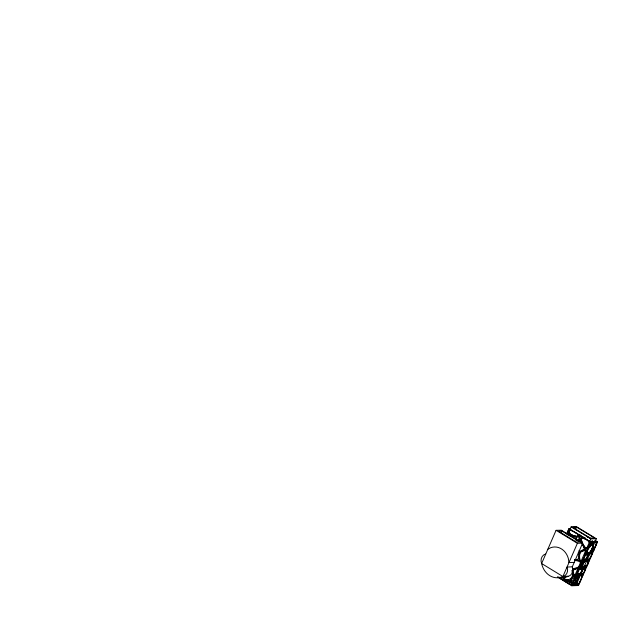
<?xml version="1.0" encoding="UTF-8"?>
<svg xmlns="http://www.w3.org/2000/svg" width="629" height="629" viewBox="0 0 629 629"><rect width="100%" height="100%" fill="white"/><g stroke="black" fill="none" stroke-linecap="round" stroke-linejoin="round"><path stroke-width="0.94" d="M591.771 548.331L593.603 550.996L588.312 555.037L585.599 560.463L583.052 562.986L581.707 563.167L579.223 560.242L579.317 552.309L584.805 549.62L585.033 548.803L579.576 538.825L579.199 535.829L580.072 534.902L576.612 536.844L569.583 534.32L567.885 531.018L568.585 531.041L569.772 532.598M576.683 583.877L576.085 585.135A2.571 0.66 23.7 0 1 575.975 585.237L573.491 585.544M584.844 549.793L585.072 548.771L583.885 546.176M576.942 575.338L577.288 575.881L577.744 574.481L577.288 575.881L578.766 576.565L580.512 574.529L582.25 569.489L582.006 567.547L583.052 562.986L582.155 561.453M579.427 555.085L579.458 558.167M582.517 562.68L582.155 561.626M575.716 539.407C576.03 536.663 572.311 534.886 570.086 536.034M566.352 582.163L565.636 581.542A1.848 0.472 23.6 0 1 565.715 581.133L570.951 582.682A11.998 10.213 87.5 0 1 571.486 583.893L571.612 585.049L568.75 583.728A66.36 56.689 88.3 0 1 565.219 581.495L564.457 580.669L566.053 580.575A32.566 27.739 87.3 0 1 567.547 580.716M581.676 576.754L581.676 575.747M565.369 579.789L569.072 580.465M576.274 538.039L576.007 539.761M593.517 548.96L593.116 549.557L591.842 548.15M581.872 569.394L581.534 570.967A13.468 6.141 -58.7 0 1 580.811 573.066L580.221 574.324A2.233 1.014 -58.7 0 1 578.468 575.944L577.619 575.936M576.156 539.996C576.117 534.438 581.935 537.252 577.548 540.578M577.021 575.307L577.288 575.881L577.461 574.937M575.975 540.209L576.612 536.844M592.62 551.822L592.691 550.988L592.101 550.65M576.714 576.51L576.439 577.28M569.536 530.648L569.544 531.544M579.616 553.426L579.883 552.828M577.32 575.103L577.288 575.881L577.603 574.733M596.245 544.305L596.001 545.06A8.216 3.743 -58.8 0 1 595.262 546.75L594.916 547.356M579.427 535.774L579.553 535.625A1.164 0.999 88.1 0 1 580.056 535.798M585.001 538.039L582.352 536.946L579.946 539.037L581.762 541.152L581.943 542.56M592.463 552.38L591.095 555.863A11 9.388 88 0 1 590.332 557.341L589.507 558.403A3.601 3.074 87.9 0 1 587.329 559.299M591.637 555.045L592.101 553.347A1.258 0.574 -58.7 0 0 591.535 552.946L591.071 553.198M590.977 550.933L588.775 553.245M564.999 577.265L564.638 579.175L567.272 579.985M556.067 530.326L541.624 563.521A18.579 15.827 87.9 0 0 562.9 576.526L568.986 576.085A6.699 5.708 87.8 0 0 572.272 566.831L582.635 543.141L561.327 530.192L556.067 530.326L577.391 543.291L582.635 543.141M561.335 532.897L562.098 531.143L579.922 541.978L576.431 542.072L558.599 531.238L562.098 531.143M566.713 533.714L568.868 528.761L570.393 528.722L568.585 531.041L568.993 533.864M567.641 534.894L571.124 526.905L576.636 526.772L596.355 538.731L576.982 583.099L571.454 583.295L561.626 577.288M575.417 529.712L576.565 527.086L594.625 538.047L590.505 538.157L572.437 527.188L576.565 527.086M545.752 554.023A6.691 5.7 87.9 0 0 541.624 563.521L562.9 576.526L577.391 543.291M569.795 529.319C569.001 527.385 567.154 532.991 569.442 529.87M571.454 583.295L590.843 538.872L596.355 538.731M571.847 585.764L590.89 542.135L597.55 541.946L578.523 585.52L571.847 585.764L557.436 576.95M577.296 572.681L578.248 570.11A1.124 0.959 87.7 0 0 577.611 568.616M566.745 534.021L567.673 532.142M562.963 576.84L563.867 578.381L563.82 580.85L566.863 580.881L571.116 582.643M589.231 544.738L587.683 547.096A3.522 3.003 88 0 1 586.598 547.741A1.565 1.337 88 0 1 585.788 547.662L584.876 546.994A13.461 11.503 88.1 0 1 582.839 543.778M587.187 557.664L586.684 559.551L587.816 560.337M586.786 557.766L585.292 560.305A4.34 1.981 -58.7 0 1 584.42 561.343M577.17 575.228L577.288 575.881L578.114 574.308M576.911 576.604L575.37 579.474L576.636 581.597L577.1 585.575L573.679 583.696M578.067 574.615C576.754 578.428 582.336 573.475 578.373 574.23M562.609 577.068L563.867 578.381L564.818 576.73M594.122 548.622C595.325 546.428 597.456 542.851 594.845 540.83M579.199 535.829L579.553 535.271M586.896 557.766A5.016 2.288 -58.7 0 0 587.282 553.811L587.116 553.496A1.109 0.503 -58.7 0 0 586.212 553.905L585.379 555.25A15.489 7.053 -58.7 0 0 584.624 556.807A39.627 18.005 -58.8 0 0 583.39 559.708L582.674 562.562M570.023 580.803L573.672 575.055L573.318 573.499L573.672 575.055L578.766 576.565L576.636 581.597L572.288 584.758L570.023 580.803L564.134 580.174M567.877 531.796L568.333 531.662L569.434 533.683M564.362 578.373L564.347 579.616M567.319 533.329L568.097 532.747L568.553 533.117M588.744 553.89L589.389 553.198A57.129 43.794 21.4 0 1 590.843 551.806L591.716 551.09A3.829 2.933 20.9 0 1 592.581 550.579M590.741 545.909L588.359 548.787A3.231 1.478 -58.8 0 0 587.51 551.35L587.588 552.16A9.396 4.285 -58.8 0 0 587.848 552.946M577.54 540.783L579.576 538.825L581.628 540.775M588.54 553.905L592.754 549.888L593.705 550.241L593.265 550.564A4.89 4.183 88 0 1 592.856 550.092L592.777 549.974M589.782 546.239L590.026 546.019A5.464 2.492 -58.8 0 0 590.796 545.343L592.416 543.692A3.121 1.423 -58.8 0 0 592.943 543.039L593.147 542.041L592.093 541.49M578.538 540.547L579.718 539.643L580.425 540.822A193.638 163.343 87.1 0 1 581.172 542.214M573.624 575.85L571.203 579.82M574.497 583.295L572.366 585.316A2.068 0.944 -58.6 0 0 572.563 585.426L576.133 585.088L573.334 583.673M577.398 576.486C572.296 583.342 581.314 579.333 577.131 576.282M588.367 547.324L587.934 547.592M578.153 540.641L578.381 540.5A1.392 1.014 -14.9 0 1 579.513 540.248M584.412 568.011L581.243 568.844A6.526 3.216 3.4 0 1 580.756 568.616M575.661 575.095L575.504 575.189A0.873 0.739 87.7 0 1 574.93 575.228A2.39 2.036 87.7 0 1 574.175 574.576L573.082 572.374A1.911 1.628 87.7 0 1 573.365 570.314L574.356 569.559A10.528 8.979 87.6 0 1 576.298 568.82L577.579 568.726M578.995 535.719L577.925 536.215M585.898 554.519L586.464 553.127M547.812 549.29L550.674 547.725A16.448 14.003 87.8 0 1 568.349 558.497L568.993 562.554L574.23 562.397M581.794 550.477L584.372 548.897L583.177 546.082A193.638 163.343 87.1 0 0 582.179 544.14M578.137 567.264L572.555 568.986M581.959 538.102L581.338 538.864L581.613 539.839M582.084 551.421L584.16 550.737A2.084 1.777 87.9 0 1 585.465 551.051A0.794 0.676 87.9 0 1 585.607 551.389M573.986 569.324L577.666 568.16M574.316 574.82L573.672 575.055L572.233 570.715M583.287 568.435L583.633 568.317A10.347 4.718 -58.7 0 0 584.498 567.885C592.078 563.655 585.277 556.634 582.792 565.196A12.423 5.653 -58.7 0 0 582.391 567.625M587.116 547.969L585.756 547.938M562.9 576.526L563.733 576.266A6.691 5.7 87.8 0 0 567.036 567.043L572.272 566.831M572.822 569.575L579.867 567.389L582.006 567.547L580.064 568.569L582.25 569.489L586.598 567.036L584.152 566.053M581.251 540.476L579.946 539.037L585.033 548.803L588.429 547.765L593.076 543.244L593.517 542.056L592.07 540.956M581.235 567.248C583.594 566.053 582.423 560.864 580.874 565.29A2.335 1.069 -58.7 0 0 581.157 567.452A5.087 2.43 83.2 0 0 582.022 566.045M593.446 549.384L592.754 548.991A15.316 13.091 88.1 0 1 592.266 548.433M580.819 535.185L580.41 535.421L581.165 536.042A3.538 0.888 23.6 0 0 582.289 536.679L585.112 537.968M574.434 574.882L573.672 575.055L572.681 571.667M577.579 576.416L578.082 576.329L577.029 575.834M586.181 554.809L587.848 554.558L588.312 555.037L586.763 551.594L584.805 549.62L584.805 550.171M574.56 574.93L573.672 575.055L572.264 570.715M592.376 541.876L591.905 541.923A1.698 0.425 23.6 0 1 590.639 541.608L589.019 540.846A14.782 3.703 23.6 0 1 586.063 539.1L585.284 538.322M592.597 550.603L592.895 551.098A6.549 5.008 20.9 0 1 591.928 552.105L591.496 552.521A40.759 31.191 20.7 0 1 589.121 554.283M586.086 555.045L587.722 555.006L587.612 555.8A22.817 20.702 -84.1 0 1 586.739 557.679L585.591 559.205L584.05 559.417M576.384 559.606L574.536 559.48M591.268 549.895L591.928 549.84M595.451 542.269L593.572 542.67L593.391 544.038M591.488 543.307L593.076 543.244L593.949 550.194L592.691 549.746M580.292 567.602L580.441 567.602A3.46 0.543 -11.8 0 1 580.764 568.073A4.096 1.871 -58.7 0 1 581.99 569.292M595.356 541.868L594.523 541.86A3.499 0.881 23.6 0 1 593.446 541.711L592.817 541.365A4.12 1.03 23.6 0 1 592.549 541.058M577.87 560.172L574.717 560.125L579.223 560.242M566.902 580.253L566.729 580.512A4.977 2.453 -55.7 0 1 565.44 580.685M573.491 585.442L572.846 585.355A3.774 0.967 23.7 0 1 569.442 584.074A7.579 1.942 23.7 0 1 568.569 583.594A11.55 2.956 23.7 0 1 566.344 582.163M589.247 560.966L584.097 559.763M575.449 536.199L573.53 535.68A9.435 1.73 13.6 0 1 572.091 535.153M586.511 560.47L587.73 560.51L586.574 559.731M583.075 575.103L578.523 573.522M584.121 565.652C586.896 566.776 589.184 562.357 587.085 560.502A5.637 4.812 87.8 0 0 586.566 560.093M591.488 543.157L593.1 542.552L591.079 542.796L589.483 546.224L591.842 544.014A1.211 0.487 -31.8 0 0 591.582 543.519A5.386 2.154 -31.9 0 0 591.284 543.558M585.269 560.14L584.011 559.653M579.246 534.736L576.455 533.243A60.022 14.962 23.6 0 1 573.231 531.301L571.517 530.208A8.271 2.076 23.6 0 1 570.479 529.469L570.236 529.052A1.879 0.472 23.6 0 1 570.707 529.115M575.535 575.857L574.591 575.425M580.3 574.332L579.199 573.813M573.318 583.445L576.172 584.412L575.732 584.011M569.937 534.068L569.52 533.777M588.76 537.528L588.319 537.331A9.238 2.319 23.6 0 0 587.84 537.135M570.928 582.462L568.813 581.448M585.033 547.466L584.624 547.175M580.08 535.759L580.308 535.869A9.498 8.106 88 0 1 581.023 536.285M586.881 559.81L588.461 560.581M589.169 537.716L589.546 537.905A2.846 0.715 23.6 0 1 589.892 538.078M580.63 573.884L582.257 574.694M580.96 574.073L581.911 574.599M581.007 569.237C582.375 570.259 580.874 574.906 579.002 573.365M579.262 561.406L576.392 560.636A28.667 24.445 87.5 0 0 574.859 560.596M580.96 573.538C583.633 574.725 584.962 570.582 585.206 568.585A2.257 1.926 87.7 0 0 584.663 566.933M583.861 559.786C585.646 560.313 583.885 562.853 582.674 561.909A2.878 2.257 -8 0 1 582.257 561.375M559.456 577.98L563.45 580.127L563.545 578.877A2.099 1.793 87.6 0 0 563.317 578.428L562.247 577.021M595.113 540.468L597.55 541.946M571.124 526.905L590.843 538.872M568.868 528.761L590.89 542.135M573.962 582.729L578.523 585.52M573.837 582.753L575.268 583.681M568.176 581.062L569.732 581.896A38.912 36.002 11.8 0 0 570.574 582.281M592.392 543.763L591.897 543.582A6.376 3.176 38.4 0 0 591.394 543.637M570.078 533.801L572.343 535.067A27.33 23.328 88.4 0 0 574.552 535.829L576.714 536.167A2.752 2.343 88.2 0 0 577.422 536.042C581.534 534.886 570.707 529.594 568.852 530.231A1.856 1.58 88.2 0 0 568.71 531.363L569.166 532.739A3.68 3.137 88.2 0 0 570.086 533.785M575.551 580.166L576.07 580.842M580.3 539.438L579.946 539.037L582.627 543.967M585.316 550.249L586.385 551.374M579.576 538.825L580.048 539.242M592.557 545.257L593.013 546.019A11.377 5.189 -58.7 0 1 593.226 547.01L593.462 550.493L590.922 552.671A5.315 2.422 -58.8 0 1 587.698 553.143M581.07 562.255L580.197 561.233M587.887 554.495L587.604 554.118A24.948 4.277 49.5 0 1 586.991 553.237M581.833 541.16L579.946 539.037L581.628 541.192M573.97 574.536L573.632 574.088M581.707 541.152L579.946 539.037L581.66 541.168M569.473 532.283L568.309 531.206L568.459 532.173A40.382 18.556 -58.6 0 1 568.726 533.486M562.664 576.872L563.867 578.381L563.073 577.21M584.459 546.986L584.089 546.491M562.876 577.052L563.867 578.381M586.833 553.095L587.848 554.558M592.109 549.148L592.424 549.754A4.167 3.562 88 0 1 591.928 549.832M591.913 549.156L592.243 549.848L589.57 552.411L588.123 553.017L587.093 552.647L587.824 554.11M575.739 580.63L575.574 581.849L573.994 583.193A1.101 0.503 -58.6 0 1 573.538 582.776C575.543 572.933 581.534 577.792 574.348 583.004A5.118 4.026 38.8 0 1 573.436 583.523M582.91 544.494L585.033 548.803L581.849 541.828A7.265 6.204 88.1 0 1 581.204 539.674L581.243 539.163A1.038 0.888 88.1 0 1 581.715 538.361L582.769 538.227A8.554 7.304 88 0 1 584.734 538.935M582.132 542.976L582.36 543.448M583.169 544.981L585.033 548.803L583.657 545.823M583.421 545.422L585.033 548.803M592.801 544.329L592.974 544.769M575.511 582.674A7.241 1.934 63.7 0 0 575.677 583.114L576.754 584.931L576.479 581.88M573.011 572.744L573.672 575.055L573.53 573.907M572.209 570.534L572.744 571.91M575.614 583.122L576.235 584.758L577.28 584.758L577.084 582.855M572.233 570.621L572.822 572.178M572.052 571.698L572.429 572.752M573.113 573.011L573.672 575.055L573.42 573.711M579.655 538.345L579.954 538.739A8.562 7.304 88.2 0 0 581.047 537.881M585.607 551.389L584.986 554.864A37.536 31.969 88.1 0 1 583.492 558.395A13.752 11.723 88 0 1 582.289 560.518L581.282 561.335L580.653 561.092A3.876 3.302 87.9 0 1 579.859 559.205L579.631 557.844A14.011 11.967 87.9 0 1 579.592 555.769A5.252 4.482 87.9 0 1 581.998 551.216M575.15 582.816L574.985 583.445L574.033 583.5A12.611 11.66 12 0 1 573.711 583.453M579.639 537.496L579.584 536.616A1.455 0.708 80.8 0 1 579.852 535.719A5.614 2.744 80.9 0 1 579.962 535.617M582.43 568.121L582.407 567.61M577.241 575.165L577.288 575.881M568.152 576.345A18.563 15.819 87.9 0 1 559.307 577.249M569.245 530.546A2.186 0.999 -58.8 0 1 569.575 530.137M584.75 538.904A24.885 21.229 87.8 0 1 586.959 540.162A9.333 7.965 88 0 1 588.956 541.899M588.909 541.946A2.547 2.178 88 0 1 589.294 544.769M591.873 541.066A2.799 0.7 23.6 0 1 592.353 541.325M592.463 541.357A1.635 0.409 23.6 0 1 592.266 541.797M572.469 572.736A5.661 4.828 87.7 0 1 567.295 579.671M571.533 534.941A9.435 1.73 13.6 0 1 570.731 534.603M590.969 550.579A1.769 0.786 -21.3 0 1 591.071 550.902M587.887 537.355A13.06 12.179 -13.9 0 1 588.343 537.575M565.385 580.779A16.283 8.028 -55.7 0 1 564.386 580.709M564.417 580.646A1.384 0.684 -55.7 0 1 564.095 580.528M575.15 579.757A2.257 1.777 38.8 0 1 575.952 580.528M572.044 583.523A2.201 1.738 38.9 0 1 571.242 580.889M567.547 580.842A5.881 5.016 87.6 0 1 571.038 582.572M574.505 583.201A3.766 1.714 -58.6 0 1 576.824 583.743M570.951 582.682A36.624 9.427 23.7 0 1 571.462 582.886M581.754 568.27A1.329 0.637 41.4 0 1 581.683 569.064A1.329 0.637 41.4 0 1 580.598 568.75M580.913 568.522A2.783 1.329 41.4 0 1 581.825 567.963M580.237 569.033A4.529 3.632 74.5 0 1 581.007 569.19M580.182 568.357A7.965 1.25 -11.8 0 0 580.701 568.081A4.662 2.225 83.2 0 0 581.235 567.759M577.218 572.642A8.083 6.888 87.8 0 1 575.724 575.173M577.587 575.999A2.547 1.164 -58.7 0 1 577.178 574.536M577.296 574.474A9.136 4.159 -58.7 0 1 579.828 568.655A1.431 0.653 -58.7 0 1 580.819 567.893M592.99 544.777A15.898 7.918 38.5 0 1 593.336 546.656A44.871 22.322 38.6 0 1 593.501 548.024M590.741 545.901A2.87 1.313 -58.8 0 1 592.589 545.209M582.352 564.881A7.713 3.68 83.2 0 1 582.037 566.061M582.47 563.254A2.862 1.368 83.2 0 1 582.336 564.866M584.333 566.194A3.169 1.565 3.5 0 1 584.679 568.113M583.303 568.364A2.319 1.054 -58.7 0 1 582.352 568.215M579.789 559.448A1.258 0.676 -88.4 0 1 579.647 559.134M578.295 552.71A6.266 5.346 87.9 0 1 578.774 556.555M578.971 556.586A3.577 3.051 87.9 0 1 576.423 559.865M577.642 536.419A6.321 1.376 -28.6 0 1 577.068 536.388M576.927 582.816A4.93 2.72 82.5 0 1 576.919 584.357M576.683 584.53A2.013 1.109 82.5 0 1 575.92 583.358M575.865 583.398A7.375 4.065 82.5 0 1 575.527 582.596M577.839 579.152A6.833 3.114 -58.7 0 0 577.084 582.745A12.501 5.692 -58.7 0 0 577.249 583.987L577.674 584.868A1.832 0.833 -58.6 0 0 577.965 584.97L578.641 584.294A6.337 2.886 -58.6 0 0 579.309 583.114L579.718 582.312A30.797 14.058 -58.6 0 0 580.653 580.26A13.398 6.101 -58.6 0 0 581.754 577.359L581.959 576.125A2.186 0.999 -58.7 0 0 581.558 575.291L580.488 575.346A1.84 0.841 -58.7 0 0 579.608 575.96L578.562 577.642A11.55 5.252 -58.7 0 0 577.862 579.152M577.107 580.716A25.27 21.59 87.6 0 0 577.296 582.234L577.752 584.121A0.873 0.747 87.6 0 0 578.02 584.49L579.702 582.163A45.367 38.605 87.9 0 0 580.874 579.568A12.171 10.371 87.7 0 0 581.731 576.769M581.518 575.221A1.588 1.352 87.7 0 1 581.676 575.747M580.937 551.625A7.69 1.903 -18 0 1 583.641 550.304M584.404 561.296A4.246 1.934 -58.7 0 1 582.643 562.648M580.095 538.825A3.444 1.683 80.9 0 1 579.592 537.52M581.094 536.097A1.164 0.991 88.1 0 1 581.196 538.165M579.71 538.322A8.208 7.005 88.1 0 1 579.388 535.774M590.199 538.259A2.846 0.715 23.6 0 1 590.906 538.762M559.48 577.902A11.479 9.781 87.8 0 1 558.151 577.084M565.872 580.253A5.394 1.384 23.6 0 1 564.984 580.567A2.06 0.527 23.6 0 1 563.277 580.08L562.955 579.938A11.605 2.972 23.6 0 1 558.072 577.06M583.901 566.462A3.059 2.61 87.7 0 1 584.152 566.65M584.192 566.58A2.933 2.5 87.7 0 1 584.64 566.957M567.161 533.604A17.408 14.852 88 0 1 567.334 533.337M568.805 533.07A5.999 5.111 88.2 0 1 568.828 535.027M581.833 550.579A5.771 4.922 88 0 1 578.853 550.902M587.816 560.353A2.618 1.195 -58.7 0 0 589.57 559.102L590.254 558.017A11.542 5.26 -58.7 0 0 591.622 555.045M587.101 557.616A6.974 3.176 -58.7 0 1 591.04 553.363M576.738 530.546A7.965 1.997 23.6 0 1 576.549 530.168M579.254 561.445A2.61 2.225 87.8 0 1 580.638 564.307M580.536 564.284A3.971 3.389 87.8 0 1 580.127 565.44M580.166 565.471A5.095 4.348 87.8 0 1 578.106 567.161M595.404 540.665A3.625 0.912 23.6 0 1 595.521 541.97M593.383 544.046A64.504 29.304 -59 0 0 593.642 546.507L594.004 547.796A1.014 0.464 -58.8 0 0 594.948 547.387M595.466 542.229A3.357 1.525 -58.8 0 1 596.347 544.266M587.73 548.732C588.374 552.018 583.531 550.147 585.756 548.74A11.314 9.655 87.8 0 1 586.888 548.354L587.73 548.732M578.106 585.379L576.557 584.891L578.106 585.379M570.951 580.732L571.604 582.8A0.794 0.676 87.6 0 0 572.359 582.918L572.87 582.462A13.162 11.212 87.7 0 0 574.93 577.595C575.158 573.483 570.503 578.743 570.951 580.732M581.267 573.168C582.21 576.872 585.379 570.668 585.363 569.048A1.447 0.66 -58.7 0 0 584.915 568.317L582.47 570.189L581.267 573.168"/></g></svg>
